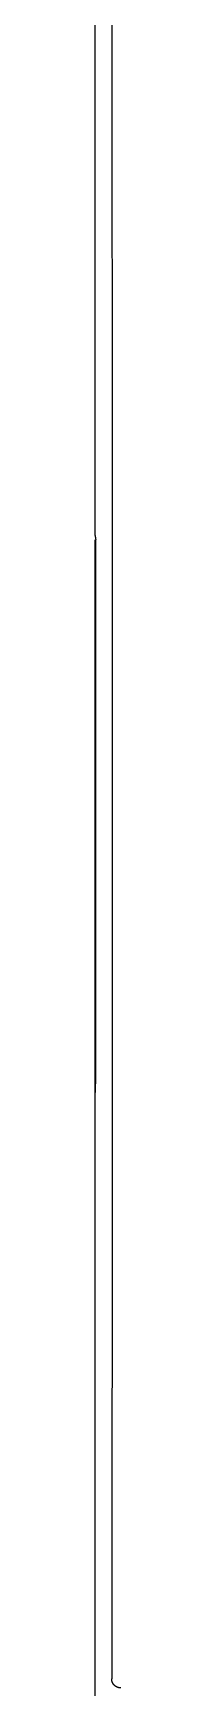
# Model space of a CAD drawing. Extents: x 867151 to 1787449, y -2071112 to -1028603.
# Drawn here: x 871103.45 to 871103.73, y -1032667.04 to -1032648.64 of the extents above; entities that cross this region are included whole.
import ezdxf

# ---------------------------------------------------------------- set-up
doc = ezdxf.new("R2010")
doc.units = 0
doc.header["$LTSCALE"] = 4
doc.header["$MEASUREMENT"] = 0
doc.layers.get('0').update_dxf_attribs({"linetype": 'CONTINUOUS'})
doc.layers.add('20000_FRONT_O', color=7, linetype='CONTINUOUS')

# ---------------------------------------------------------------- blocks, each defined once
blk = doc.blocks.new('CPU')
at = {"layer": '20000_FRONT_O', "color": 7, "linetype": 'Continuous'}
for p, q in [((82726.958, 11046.393), (82726.958, 11092.793)), ((82726.958, 10993.593), (82726.958, 11046.348)), ((82726.964, 11046.331), (82726.964, 11046.335)), ((82726.964, 11046.308), (82726.964, 11046.313)), ((82726.964, 11040.393), (82726.964, 11046.308)), ((82726.959, 11040.204), (82726.962, 11040.279)), ((82726.962, 11040.279), (82726.963, 11040.312)), ((82726.958, 11040.189), (82726.959, 11040.204)), ((82726.958, 11040.181), (82726.958, 11040.189))]:
    blk.add_line(p, q, dxfattribs=at)
for points in [[(82727.143, 11052.621), (82727.146, 11046.331), (82727.146, 11040.054), (82727.143, 11033.778)], [(82726.964, 11046.343), (82726.964, 11046.343), (82726.964, 11046.344), (82726.964, 11046.344), (82726.964, 11046.344), (82726.964, 11046.345), (82726.964, 11046.345), (82726.964, 11046.345), (82726.963, 11046.345), (82726.963, 11046.346), (82726.963, 11046.346), (82726.963, 11046.346), (82726.963, 11046.347), (82726.963, 11046.347), (82726.963, 11046.347), (82726.963, 11046.348), (82726.963, 11046.348), (82726.963, 11046.348), (82726.963, 11046.348)], [(82726.964, 11046.335), (82726.964, 11046.336), (82726.964, 11046.338), (82726.964, 11046.339), (82726.964, 11046.34), (82726.964, 11046.342), (82726.964, 11046.343)], [(82726.964, 11046.313), (82726.964, 11046.325), (82726.964, 11046.328), (82726.964, 11046.331)], [(82726.963, 11040.312), (82726.964, 11040.334), (82726.964, 11040.347), (82726.964, 11040.36), (82726.964, 11040.375), (82726.964, 11040.391)], [(82726.958, 11040.173), (82726.958, 11040.175), (82726.958, 11040.178), (82726.958, 11040.181)], [(82727.143, 11033.778), (82727.143, 11033.76), (82727.143, 11033.75), (82727.143, 11033.741)], [(82727.141, 11033.694), (82727.141, 11033.691), (82727.141, 11033.688), (82727.141, 11033.687), (82727.141, 11033.686), (82727.141, 11033.685), (82727.141, 11033.684), (82727.141, 11033.683), (82727.14, 11033.682), (82727.14, 11033.681), (82727.14, 11033.68)], [(82727.24, 11033.581), (82727.237, 11033.581), (82727.235, 11033.581), (82727.233, 11033.581), (82727.23, 11033.581), (82727.228, 11033.582), (82727.226, 11033.582), (82727.223, 11033.582), (82727.221, 11033.583), (82727.219, 11033.583), (82727.216, 11033.584), (82727.214, 11033.584), (82727.212, 11033.585), (82727.209, 11033.586), (82727.207, 11033.586), (82727.205, 11033.587), (82727.203, 11033.588), (82727.201, 11033.589), (82727.198, 11033.59), (82727.196, 11033.591), (82727.194, 11033.592), (82727.192, 11033.593), (82727.19, 11033.594), (82727.188, 11033.595), (82727.186, 11033.597), (82727.184, 11033.598), (82727.182, 11033.599), (82727.18, 11033.601), (82727.178, 11033.602), (82727.176, 11033.604), (82727.174, 11033.605), (82727.173, 11033.607), (82727.171, 11033.608), (82727.169, 11033.61), (82727.168, 11033.612), (82727.166, 11033.613), (82727.164, 11033.615), (82727.163, 11033.617), (82727.161, 11033.619), (82727.16, 11033.621), (82727.158, 11033.623), (82727.157, 11033.625), (82727.156, 11033.627), (82727.155, 11033.629), (82727.153, 11033.631), (82727.152, 11033.633), (82727.151, 11033.635), (82727.15, 11033.637), (82727.149, 11033.639), (82727.148, 11033.641), (82727.147, 11033.643), (82727.146, 11033.646), (82727.145, 11033.648), (82727.145, 11033.65), (82727.144, 11033.652), (82727.143, 11033.655), (82727.143, 11033.657), (82727.142, 11033.659), (82727.142, 11033.662), (82727.141, 11033.664), (82727.141, 11033.666), (82727.141, 11033.669), (82727.14, 11033.671), (82727.14, 11033.673), (82727.14, 11033.676), (82727.14, 11033.678), (82727.14, 11033.68)], [(82727.143, 11033.741), (82727.142, 11033.716), (82727.142, 11033.712), (82727.142, 11033.707), (82727.142, 11033.703), (82727.142, 11033.7), (82727.141, 11033.694)]]:
    blk.add_lwpolyline(points, dxfattribs=at)
blk.add_arc((82727.158, 11046.393), 0.2, 180, 192.746, dxfattribs=at)

msp = doc.modelspace()

# ---------------------------------------------------------------- block references
msp.add_blockref('CPU', (788376.488, -1043700.624))

doc.saveas('drawing.dxf')
